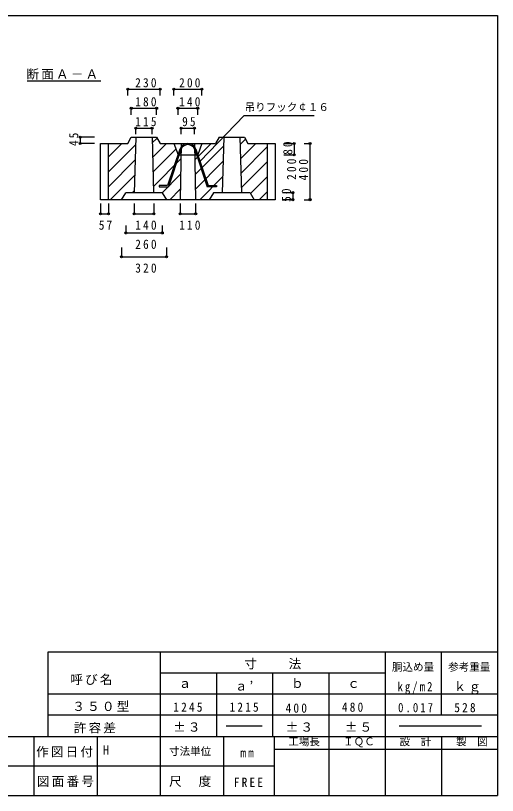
# Model space of a CAD drawing. Units: millimetres, scale not verified. Extents: x -4020 to 4080, y -2880 to 2670.
# Drawn here: x 651 to 4080, y -2880 to 2670 of the extents above; entities that cross this region are included whole.
import ezdxf
from ezdxf.enums import TextEntityAlignment as Align

# ---------------------------------------------------------------- set-up
doc = ezdxf.new("R2010")
doc.units = ezdxf.units.MM
doc.header["$LTSCALE"] = 30
doc.header["$PDMODE"] = 32
doc.header["$PDSIZE"] = 15
for name, color, linetype in [('0-1', 7, 'Continuous'), ('0-3', 7, 'Continuous'), ('F-0', 2, 'Continuous')]:
    doc.layers.add(name, color=color, linetype=linetype)
doc.styles.add('ＭＳ ゴシック', font='')
doc.styles.get('ＭＳ ゴシック').set_extended_font_data('MS Gothic')

msp = doc.modelspace()

# ---------------------------------------------------------------- linework, layer by layer
at = {"layer": '0-1'}
for p, q in [((1506.66, 1804.61), (1495.57, 1409.6)), ((1621.66, 1804.61), (1632.76, 1409.61)), ((1622.8, 1764.05), (1657.45, 1798.7)), ((2099.16, 1804.61), (2074.16, 1759.61)), ((2099.16, 1804.61), (2279.16, 1804.61)), ((2131.66, 1804.61), (2120.57, 1409.61)), ((2246.66, 1804.61), (2257.76, 1409.59)), ((2248.11, 1752.97), (2286.52, 1791.37)), ((2279.16, 1804.61), (2304.16, 1759.61)), ((1254.16, 1759.61), (1449.16, 1759.61)), ((1254.16, 1359.61), (1254.16, 1759.61)), ((1311.16, 1359.61), (1311.16, 1759.61)), ((1311.16, 1664.55), (1406.23, 1759.61)), ((1311.16, 1558.48), (1505.2, 1752.52)), ((1625.7, 1660.88), (1724.43, 1759.61)), ((1679.16, 1759.61), (2074.16, 1759.61)), ((1776.66, 1759.61), (1806.66, 1679.61)), ((1829.16, 1759.61), (1821.66, 1359.61)), ((1924.16, 1759.61), (1931.66, 1359.61)), ((1926.34, 1643.33), (2042.62, 1759.61)), ((1928.29, 1539.22), (2129.87, 1740.79)), ((1976.66, 1759.61), (1946.66, 1679.61)), ((2251.01, 1649.8), (2360.82, 1759.61)), ((2253.91, 1546.63), (2442.16, 1734.88)), ((2304.16, 1759.61), (2499.16, 1759.61)), ((2442.16, 1759.61), (2442.16, 1359.61)), ((2499.16, 1759.61), (2499.16, 1359.61)), ((1628.6, 1557.72), (1791.34, 1720.46)), ((1820.09, 1719.61), (1732.79, 1459.61)), ((1827.68, 1717.07), (1738.54, 1451.61)), ((1806.66, 1679.61), (1946.66, 1679.61)), ((1925.65, 1717.07), (2014.78, 1451.61)), ((1933.23, 1719.61), (2020.54, 1459.61)), ((1311.16, 1452.41), (1502.13, 1643.38)), ((1631.5, 1454.55), (1827.11, 1650.16)), ((1930.25, 1435.1), (2126.8, 1631.66)), ((2256.81, 1443.46), (2442.16, 1628.82)), ((1324.43, 1359.61), (1499.07, 1534.25)), ((1692.62, 1409.61), (1825.08, 1542.07)), ((1960.82, 1359.61), (2123.74, 1522.53)), ((2322.86, 1403.45), (2442.16, 1522.75)), ((1672.79, 1451.61), (1738.54, 1451.61)), ((2080.54, 1451.61), (2014.78, 1451.61)), ((1404.16, 1359.61), (1434.16, 1409.61)), ((1694.16, 1409.61), (1434.16, 1409.61)), ((1480.49, 1409.61), (1496, 1425.12)), ((1694.16, 1409.61), (1724.16, 1359.61)), ((1748.69, 1359.61), (1823.06, 1433.98)), ((2059.16, 1409.61), (2029.16, 1359.61)), ((2319.16, 1409.61), (2059.16, 1409.61)), ((2116.89, 1409.61), (2120.67, 1413.4)), ((2319.16, 1409.61), (2349.16, 1359.61)), ((2385.09, 1359.61), (2442.16, 1416.69)), ((2499.16, 1359.61), (1254.16, 1359.61))]:
    msp.add_line(p, q, dxfattribs=at)
for points in [[(1449.16, 1759.61), (1474.16, 1804.61), (1654.16, 1804.61), (1679.16, 1759.61)], [(1732.79, 1459.61), (1672.79, 1459.61), (1672.79, 1451.61)], [(2020.54, 1459.61), (2080.54, 1459.61), (2080.54, 1451.61)]]:
    msp.add_lwpolyline(points, dxfattribs=at)
for radius, start, end in [(60, 17.65561, 162.34439), (52, 17.58966, 162.41034)]:
    msp.add_arc((1876.66, 1699.61), radius, start, end, dxfattribs=at)
at = {"layer": '0-3'}
for p, q in [((733.21, 2204.64), (1256.77, 2204.64)), ((1965.22, 1634.22), (2276.52, 1957.98)), ((2276.52, 1957.98), (2774.62, 1957.98)), ((4080, -1860), (880, -1860)), ((880, -1860), (880, -2460)), ((1680, -1860), (1680, -2460)), ((3280, -1860), (3280, -2460)), ((3680, -1860), (3680, -2310)), ((3280, -2010), (1680, -2010)), ((2480, -2010), (2080, -2010)), ((2080, -2010), (2080, -2460)), ((2480, -2010), (2480, -2460)), ((2880, -2010), (2880, -2460)), ((1680, -2160), (880, -2160)), ((1680, -2160), (880, -2160)), ((4080, -2160), (880, -2160)), ((1680, -2160), (880, -2160)), ((2480, -2160), (2080, -2160)), ((2480, -2160), (2080, -2160)), ((2480, -2160), (2080, -2160)), ((4080, -2160), (2880, -2160)), ((4080, -2160), (2880, -2160)), ((4080, -2160), (2880, -2160)), ((4080, -2310), (880, -2310)), ((2080, -2310), (880, -2310)), ((2880, -2310), (2080, -2310)), ((4080, -2310), (2880, -2310)), ((2150.38, -2385), (2405.93, -2385)), ((3380.33, -2385), (3966.09, -2385))]:
    msp.add_line(p, q, dxfattribs=at)
at = {"layer": '0-3', "color": 4}
for p, q in [((1449.16, 2145.98), (1679.16, 2145.98)), ((1449.16, 2100.83), (1449.16, 2145.98)), ((1679.16, 2100.83), (1679.16, 2145.98)), ((1776.66, 2145.98), (1976.66, 2145.98)), ((1776.66, 2100.83), (1776.66, 2145.98)), ((1976.66, 2100.83), (1976.66, 2145.98)), ((1474.16, 2010.53), (1654.16, 2010.53)), ((1474.16, 1962.56), (1474.16, 2010.53)), ((1654.16, 1962.56), (1654.16, 2010.53)), ((1806.66, 2010.53), (1946.66, 2010.53)), ((1806.66, 1962.56), (1806.66, 2010.53)), ((1946.66, 1962.56), (1946.66, 2010.53)), ((1506.66, 1869.43), (1621.66, 1869.43)), ((1506.66, 1827.1), (1506.66, 1869.43)), ((1621.66, 1827.1), (1621.66, 1869.43)), ((1829.16, 1869.43), (1924.16, 1869.43)), ((1829.16, 1827.1), (1829.16, 1869.43)), ((1924.16, 1827.1), (1924.16, 1869.43)), ((1110.24, 1804.61), (1110.24, 1759.61)), ((1212.71, 1804.61), (1110.24, 1804.61)), ((1212.71, 1759.61), (1110.24, 1759.61)), ((2559.69, 1759.61), (2633.85, 1759.61)), ((2633.85, 1759.61), (2633.85, 1679.61)), ((2703.38, 1759.61), (2745.91, 1759.61)), ((2745.91, 1759.61), (2745.91, 1359.61)), ((2559.69, 1679.61), (2633.85, 1679.61)), ((2549.51, 1409.97), (2623.67, 1409.97)), ((2623.67, 1409.97), (2623.67, 1359.97)), ((1254.59, 1333.54), (1254.59, 1259.38)), ((1311.59, 1333.54), (1311.59, 1259.38)), ((1494.59, 1333.54), (1494.59, 1259.38)), ((1634.59, 1333.54), (1634.59, 1259.38)), ((1822.09, 1333.54), (1822.09, 1259.38)), ((1932.09, 1333.54), (1932.09, 1259.38)), ((2549.51, 1359.97), (2623.67, 1359.97)), ((2703.38, 1359.61), (2745.91, 1359.61)), ((1254.59, 1259.38), (1311.59, 1259.38)), ((1494.59, 1259.38), (1634.59, 1259.38)), ((1822.09, 1259.38), (1932.09, 1259.38)), ((1434.59, 1175.12), (1434.59, 1123.2)), ((1694.59, 1175.12), (1694.59, 1123.2)), ((1434.59, 1123.2), (1694.59, 1123.2)), ((1404.59, 1020.61), (1404.59, 953.87)), ((1724.59, 1020.61), (1724.59, 953.87)), ((1404.59, 953.87), (1724.59, 953.87))]:
    msp.add_line(p, q, dxfattribs=at)
for p in [(1449.16, 2145.98), (1679.16, 2145.98), (1776.66, 2145.98), (1976.66, 2145.98), (1474.16, 2010.53), (1654.16, 2010.53), (1806.66, 2010.53), (1946.66, 2010.53), (1506.66, 1869.43), (1621.66, 1869.43), (1829.16, 1869.43), (1924.16, 1869.43), (1110.24, 1804.61), (1110.24, 1759.61), (2633.85, 1759.61), (2745.91, 1759.61), (2633.85, 1679.61), (2623.67, 1409.97), (2623.67, 1359.97), (2745.91, 1359.61), (1254.59, 1259.38), (1311.59, 1259.38), (1494.59, 1259.38), (1634.59, 1259.38), (1822.09, 1259.38), (1932.09, 1259.38), (1434.59, 1123.2), (1694.59, 1123.2), (1404.59, 953.87), (1724.59, 953.87)]:
    msp.add_point(p, dxfattribs=at)
at = {"layer": 'F-0'}
for p, q in [((-4020, 2670), (4080, 2670)), ((4080, 2670), (4080, -2880)), ((-4020, -2460), (4080, -2460)), ((780, -2460), (780, -2880)), ((1230, -2460), (1230, -2880)), ((1680, -2460), (1680, -2880)), ((2130, -2460), (2130, -2880)), ((2490, -2460), (2490, -2880)), ((2880, -2460), (2880, -2880)), ((3282, -2460), (3282, -2880)), ((3681, -2460), (3681, -2880)), ((2490, -2550), (4080, -2550)), ((-2520, -2670), (2490, -2670)), ((-4020, -2880), (4080, -2880))]:
    msp.add_line(p, q, dxfattribs=at)

# ---------------------------------------------------------------- texts
at = {"layer": '0-3', "color": 4, "style": 'ＭＳ ゴシック'}
for s, p in [('吊りフック￠１６', (2280.67, 1974.58)), ('胴込め量', (3329.74, -2010)), ('参考重量', (3729.74, -2010))]:
    msp.add_text(s, height=54.99, dxfattribs=at).set_placement(p, align=Align.BOTTOM_LEFT)
at = {"layer": '0-3', "style": 'ＭＳ ゴシック'}
for s, p in [('ｂ', (2610.74, -2134.78)), ('ａ', (1810.74, -2134.78)), ('ｃ', (3010.74, -2134.78))]:
    msp.add_text(s, height=65.98, dxfattribs=at).set_placement(p, align=Align.BOTTOM_LEFT)
at = {"layer": '0-3', "char_height": 65.98, "attachment_point": 7, "style": 'ＭＳ ゴシック'}
for s, insert in [('\\T1.17;断面Ａ－Ａ', (727.41, 2212.47)), ('\\T1.38;\\W0.9;230', (1501.66, 2158.48)), ('\\T1.38;\\W0.9;200', (1814.16, 2158.48)), ('\\T1.38;\\W0.9;180', (1501.66, 2023.03)), ('\\T1.38;\\W0.9;140', (1814.16, 2023.03)), ('\\T1.38;\\W0.9;115', (1501.66, 1881.93)), ('\\T1.36;\\W0.9;95', (1836.04, 1881.93)), ('\\T1.36;\\W0.9;57', (1242.46, 1145.05)), ('\\T1.38;\\W0.9;140', (1502.09, 1145.05)), ('\\T1.38;\\W0.9;110', (1814.59, 1145.05)), ('\\T1.38;\\W0.9;260', (1502.09, 1008.87)), ('\\T1.38;\\W0.9;320', (1502.09, 839.53)), ('\\T1.17;寸\u3000\u3000法', (2277.56, -1983.56)), ('\\T1.17;呼び名', (1039.47, -2095.39)), ('\\T1.17;ａ’', (2210.74, -2134.78)), ('\\T1.38;\\W0.85;kg/m2', (3368.91, -2160)), ('\\T1.17;ｋｇ', (3768.91, -2160)), ('\\T1.17;３５０型', (1054.12, -2283.18)), ('\\T1.38;\\W0.9;1245', (1772.99, -2285.53)), ('\\T1.38;\\W0.9;1215', (2172.99, -2285.53)), ('\\T1.38;\\W0.9;480', (2972.99, -2285.53)), ('\\T1.38;\\W0.9;400', (2572.33, -2292.25)), ('\\T1.38;\\W0.85;0.017', (3372.99, -2288.77)), ('\\T1.38;\\W0.9;528', (3772.99, -2288.77)), ('\\T1.17;許容差', (1064.14, -2439.38)), ('\\T1.17;±３', (1771.71, -2427.59)), ('\\T1.17;±３', (2573.05, -2427.59)), ('\\T1.17;±５', (2993.94, -2427.59))]:
    msp.add_mtext(s, dxfattribs=dict(at, insert=insert))
at = {"layer": '0-3', "char_height": 65.98, "attachment_point": 7, "rotation": 90, "style": 'ＭＳ ゴシック'}
for s, insert in [('\\T1.36;\\W0.9;45', (1097.74, 1741.49)), ('\\T1.36;\\W0.9;80', (2621.35, 1678.99)), ('\\T1.38;\\W0.9;200', (2648.36, 1500.55)), ('\\T1.38;\\W0.9;400', (2733.41, 1497.11)), ('\\T1.36;\\W0.9;50', (2611.17, 1344.34))]:
    msp.add_mtext(s, dxfattribs=dict(at, insert=insert))
at = {"layer": 'F-0', "color": 4, "style": 'ＭＳ ゴシック'}
for s, p in [('工場長', (2591.84, -2540.28)), ('ＩＱＣ', (2981.84, -2540.28)), ('設\u3000計', (3383.84, -2540.28)), ('製\u3000図', (3785.84, -2540.28)), ('寸法単位', (1742.63, -2610))]:
    msp.add_text(s, height=54.99, dxfattribs=at).set_placement(p, align=Align.BOTTOM_LEFT)
at = {"layer": 'F-0', "color": 7, "style": 'ＭＳ ゴシック'}
msp.add_text('H', height=65.98, dxfattribs=at).set_placement((1271.38, -2610), align=Align.BOTTOM_LEFT)
at = {"layer": 'F-0', "color": 7, "char_height": 65.98, "attachment_point": 7, "style": 'ＭＳ ゴシック'}
for s, insert in [('\\T1.17;作図日付', (796.07, -2610)), ('\\T1.36;\\W0.9;mm', (2250.46, -2610)), ('\\T1.17;図面番号', (802.15, -2820)), ('\\T1.17;尺\u3000度', (1742.63, -2820)), ('\\T1.38;\\W0.9;FREE', (2203.8, -2820))]:
    msp.add_mtext(s, dxfattribs=dict(at, insert=insert))

doc.saveas('drawing.dxf')
